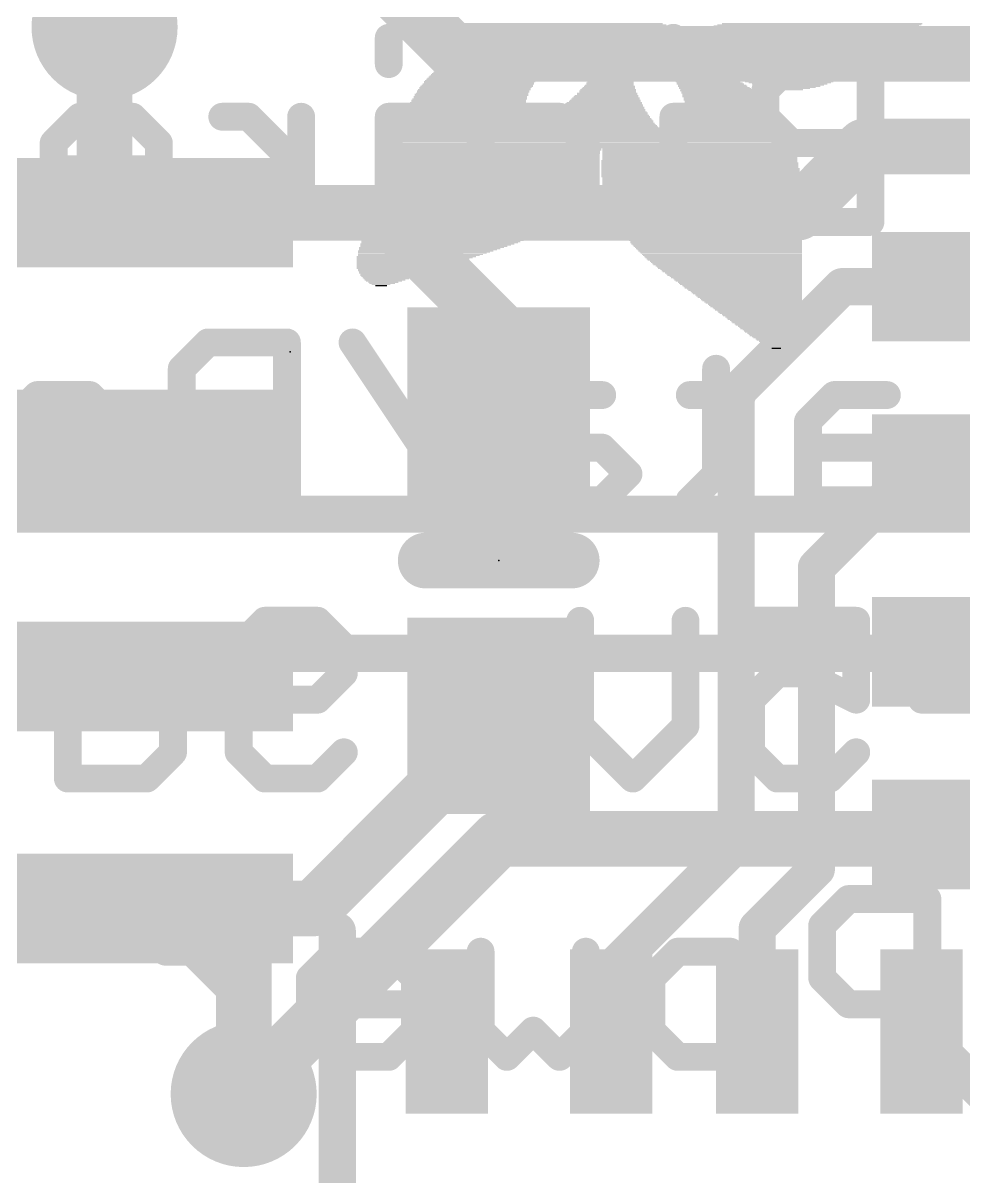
# Model space of a CAD drawing. Extents: x -0.1 to 34.1, y -8.2 to 17.8.
# Drawn here: x 14.92 to 20.07, y 5.51 to 11.83 of the extents above; entities that cross this region are included whole.
import ezdxf

# ---------------------------------------------------------------- set-up
doc = ezdxf.new("R2010")
doc.units = 0
for name, color, linetype in [('1', 12, 'CONTINUOUS'), ('16', 5, 'CONTINUOUS'), ('18', 110, 'CONTINUOUS'), ('21', 40, 'CONTINUOUS'), ('22', 6, 'CONTINUOUS'), ('23', 40, 'CONTINUOUS')]:
    doc.layers.add(name, color=color, linetype=linetype)

# ---------------------------------------------------------------- blocks, each defined once
blk = doc.blocks.new('RECT')
blk.add_solid([(-0.5, -0.5), (0.5, -0.5), (-0.5, 0.5), (0.5, 0.5)])
blk = doc.blocks.new('ROUNDV')
at = {"const_width": 0.5}
blk.add_lwpolyline([(0, -0.25, 1), (0, 0.25, 1), (0, -0.25)], format="xyb", dxfattribs=at)

msp = doc.modelspace()

# ---------------------------------------------------------------- linework, layer by layer
at = {"layer": '1'}
for points, const_width in [([(17.2911, 11.665), (16.51, 12.446)], 0.3048), ([(15.367, 11.811), (15.367, 10.795)], 0.3048), ([(17.2911, 11.665), (22.2005, 11.665)], 0.3048), ([(19.1654, 10.795), (19.5274, 11.157)], 0.3048), ([(19.5274, 11.157), (21.9901, 11.157)], 0.3048), ([(15.3, 10.795), (15.367, 10.795)], 0.3048), ([(15.367, 10.795), (16.891, 10.795)], 0.3048), ([(16.891, 10.795), (17.526, 10.16)], 0.3048), ([(16.891, 10.795), (19.1654, 10.795)], 0.3048), ([(18.8261, 9.8091), (19.407, 10.39)], 0.2032), ([(19.407, 10.39), (20.346, 10.39)], 0.2032), ([(17.526, 10.16), (17.526, 9.74)], 0.3048), ([(18.8261, 7.3359), (18.8261, 9.8091)], 0.2032), ([(14.284, 9.525), (15.3, 9.525)], 0.2032), ([(19.2662, 8.8522), (19.804, 9.39)], 0.2032), ([(19.804, 9.39), (20.346, 9.39)], 0.2032), ([(19.2662, 7.2012), (19.2662, 8.8522)], 0.2032), ([(14.284, 8.255), (15.3, 8.255)], 0.2032), ([(16.51, 6.985), (17.526, 8.001)], 0.3048), ([(17.526, 8.001), (17.526, 8.04)], 0.3048), ([(18.142, 6.6517), (18.8261, 7.3359)], 0.2032), ([(18.942, 6.877), (19.2662, 7.2012)], 0.2032), ([(15.3, 6.985), (16.256, 6.985)], 0.3048), ([(16.129, 6.858), (16.256, 6.985)], 0.3048), ([(16.256, 6.985), (16.51, 6.985)], 0.3048), ([(16.129, 5.969), (16.129, 6.858)], 0.3048), ([(18.942, 6.311), (18.942, 6.877)], 0.2032), ([(18.142, 6.311), (18.142, 6.6517)], 0.2032), ([(19.842, 6.311), (20.819, 5.334)], 0.2032)]:
    msp.add_lwpolyline(points, dxfattribs=dict(at, const_width=const_width))
for points, const_width in [([(15.4432, 11.811, 1), (15.2908, 11.811)], 0.1524), ([(17.2911, 11.7412, 1), (17.2911, 11.5888)], 0.1524), ([(17.2372, 11.6111, 1), (17.3449, 11.7188)], 0.1524), ([(19.5274, 11.2332, 1), (19.5274, 11.0808)], 0.1524), ([(19.5813, 11.1031, 1), (19.4735, 11.2108)], 0.1524), ([(15.3, 10.8712, 1), (15.3, 10.7188)], 0.1524), ([(15.367, 10.8712, 1), (15.367, 10.7188)], 0.1524), ([(15.367, 10.7188, 1), (15.367, 10.8712)], 0.1524), ([(16.9449, 10.8489, 1), (16.8371, 10.7411)], 0.1524), ([(16.891, 10.8712, 1), (16.891, 10.7188)], 0.1524), ([(16.891, 10.7188, 1), (16.891, 10.8712)], 0.1524), ([(19.1654, 10.7188, 1), (19.1654, 10.8712)], 0.1524), ([(15.2908, 10.795, 1), (15.4432, 10.795)], 0.1524), ([(19.1115, 10.8489, 1), (19.2193, 10.7411)], 0.1524), ([(19.407, 10.4408, 1), (19.407, 10.3392)], 0.1016), ([(19.4429, 10.3541, 1), (19.3711, 10.4259)], 0.1016), ([(17.6022, 10.16, 1), (17.4498, 10.16)], 0.1524), ([(17.4721, 10.1061, 1), (17.5799, 10.2139)], 0.1524), ([(18.8769, 9.8091, 1), (18.7753, 9.8091)], 0.1016), ([(18.7902, 9.8451, 1), (18.8621, 9.7732)], 0.1016), ([(17.4498, 9.74, 1), (17.6022, 9.74)], 0.1524), ([(15.3, 9.4742, 1), (15.3, 9.5758)], 0.1016), ([(19.804, 9.4408, 1), (19.804, 9.3392)], 0.1016), ([(19.8399, 9.3541, 1), (19.7681, 9.4259)], 0.1016), ([(19.317, 8.8522, 1), (19.2154, 8.8522)], 0.1016), ([(19.2303, 8.8881, 1), (19.3021, 8.8163)], 0.1016), ([(15.3, 8.2042, 1), (15.3, 8.3058)], 0.1016), ([(17.6022, 8.04, 1), (17.4498, 8.04)], 0.1524), ([(17.5799, 7.9471, 1), (17.4721, 8.0549)], 0.1524), ([(17.4498, 8.001, 1), (17.6022, 8.001)], 0.1524), ([(18.8621, 7.2999, 1), (18.7902, 7.3718)], 0.1016), ([(18.7753, 7.3359, 1), (18.8769, 7.3359)], 0.1016), ([(19.3021, 7.1653, 1), (19.2303, 7.2371)], 0.1016), ([(19.2154, 7.2012, 1), (19.317, 7.2012)], 0.1016), ([(15.3, 7.0612, 1), (15.3, 6.9088)], 0.1524), ([(16.256, 7.0612, 1), (16.256, 6.9088)], 0.1524), ([(16.3099, 6.9311, 1), (16.2021, 7.0389)], 0.1524), ([(16.256, 6.9088, 1), (16.256, 7.0612)], 0.1524), ([(16.4561, 7.0389, 1), (16.5639, 6.9311)], 0.1524), ([(16.51, 6.9088, 1), (16.51, 7.0612)], 0.1524), ([(16.2052, 6.858, 1), (16.0528, 6.858)], 0.1524), ([(16.0751, 6.9119, 1), (16.1829, 6.8041)], 0.1524), ([(18.9928, 6.877, 1), (18.8912, 6.877)], 0.1016), ([(18.9061, 6.9129, 1), (18.9779, 6.8411)], 0.1016), ([(18.1928, 6.6517, 1), (18.0912, 6.6517)], 0.1016), ([(18.1061, 6.6877, 1), (18.1779, 6.6158)], 0.1016), ([(19.8779, 6.3469, 1), (19.8061, 6.2751)], 0.1016), ([(18.0912, 6.311, 1), (18.1928, 6.311)], 0.1016), ([(18.8912, 6.311, 1), (18.9928, 6.311)], 0.1016), ([(16.0528, 5.969, 1), (16.2052, 5.969)], 0.1524)]:
    msp.add_lwpolyline(points, format="xyb", dxfattribs=dict(at, const_width=const_width))
at = {"layer": '16'}
for points, const_width in [([(13.335, 13.843), (15.367, 11.811)], 0.3048), ([(21.844, 9.144), (14.605, 9.144)], 0.2032), ([(22.098, 8.382), (14.097, 8.382)], 0.2032), ([(17.526, 7.366), (16.129, 5.969)], 0.3048), ([(21.971, 7.366), (17.526, 7.366)], 0.3048)]:
    msp.add_lwpolyline(points, dxfattribs=dict(at, const_width=const_width))
at = {"layer": '16', "const_width": 0.1524}
for points in [[(15.3131, 11.7571, 1), (15.4209, 11.8649)], [(17.526, 7.4422, 1), (17.526, 7.2898)], [(17.5799, 7.3121, 1), (17.4721, 7.4199)], [(16.0751, 6.0229, 1), (16.1829, 5.9151)]]:
    msp.add_lwpolyline(points, format="xyb", dxfattribs=at)
at = {"layer": '21'}
for points, const_width in [([(17.926, 8.89), (17.126, 8.89)], 0.3048), ([(16.642, 4.061), (16.642, 6.861)], 0.2032)]:
    msp.add_lwpolyline(points, dxfattribs=dict(at, const_width=const_width))
for points, const_width in [([(17.126, 8.9662, 1), (17.126, 8.8138)], 0.1524), ([(17.926, 8.8138, 1), (17.926, 8.9662)], 0.1524), ([(16.6928, 6.861, 1), (16.5912, 6.861)], 0.1016)]:
    msp.add_lwpolyline(points, format="xyb", dxfattribs=dict(at, const_width=const_width))
at = {"layer": '22', "const_width": 0.1524}
for points in [[(16.9235, 11.7526), (16.9235, 11.6085)], [(18.4827, 11.7526), (18.4827, 11.6085)], [(17.4268, 11.6085), (17.4268, 10.7442)], [(19.1301, 11.6085), (18.986, 11.4645)], [(19.5622, 11.6085), (19.1301, 11.6085)], [(19.5622, 10.7442), (19.5622, 11.6085)], [(18.986, 11.4645), (18.986, 11.3204)], [(15.2321, 11.3204), (15.088, 11.1764)], [(15.5202, 11.3204), (15.2321, 11.3204)], [(15.6642, 11.1764), (15.5202, 11.3204)], [(16.1557, 11.3204), (16.0117, 11.3204)], [(16.4438, 11.0323), (16.1557, 11.3204)], [(16.4438, 10.7442), (16.4438, 11.3204)], [(17.0675, 11.3204), (16.9235, 11.3204)], [(16.9235, 11.3204), (16.9235, 10.7442)], [(17.859, 11.3204), (17.4268, 11.3204)], [(18.003, 11.1764), (17.859, 11.3204)], [(18.6267, 11.3204), (18.4827, 11.3204)], [(18.4827, 11.3204), (18.4827, 10.7442)], [(18.986, 11.3204), (19.1301, 11.1764)], [(15.088, 11.1764), (15.088, 11.0323)], [(15.6642, 10.8883), (15.6642, 11.1764)], [(18.003, 10.8883), (18.003, 11.1764)], [(19.1301, 11.1764), (18.986, 11.0323)], [(19.5622, 11.1764), (19.1301, 11.1764)], [(15.088, 11.0323), (15.6642, 11.0323)], [(18.986, 11.0323), (18.986, 10.8883)], [(15.5202, 10.7442), (15.6642, 10.8883)], [(17.859, 10.7442), (18.003, 10.8883)], [(18.986, 10.8883), (19.1301, 10.7442)], [(15.2321, 10.7442), (15.5202, 10.7442)], [(17.0675, 10.7442), (16.7794, 10.7442)], [(17.4268, 10.7442), (17.859, 10.7442)], [(18.6267, 10.7442), (18.3386, 10.7442)], [(19.1301, 10.7442), (19.5622, 10.7442)], [(15.9337, 10.0845), (15.7897, 9.9405)], [(16.3659, 10.0845), (15.9337, 10.0845)], [(16.3659, 9.2202), (16.3659, 10.0845)], [(17.3014, 9.2202), (16.7252, 10.0845)], [(15.7897, 9.9405), (15.7897, 9.6524)], [(18.7165, 9.9405), (18.7165, 9.3643)], [(14.8541, 9.6524), (14.9982, 9.7964)], [(14.9982, 9.7964), (15.2863, 9.7964)], [(15.2863, 9.7964), (15.4304, 9.6524)], [(17.8048, 9.7964), (17.6607, 9.6524)], [(18.0929, 9.7964), (17.8048, 9.7964)], [(18.8606, 9.7964), (18.5725, 9.7964)], [(19.364, 9.7964), (19.2199, 9.6524)], [(19.6521, 9.7964), (19.364, 9.7964)], [(14.8541, 9.3643), (14.8541, 9.6524)], [(15.4304, 9.6524), (15.4304, 9.3643)], [(15.7897, 9.6524), (15.9337, 9.5083)], [(17.6607, 9.6524), (17.6607, 9.2202)], [(19.2199, 9.6524), (19.2199, 9.2202)], [(15.9337, 9.5083), (16.3659, 9.5083)], [(18.0929, 9.5083), (17.6607, 9.5083)], [(18.2369, 9.3643), (18.0929, 9.5083)], [(19.6521, 9.5083), (19.2199, 9.5083)], [(19.7961, 9.3643), (19.6521, 9.5083)], [(14.9982, 9.2202), (14.8541, 9.3643)], [(15.4304, 9.3643), (15.2863, 9.2202)], [(18.0929, 9.2202), (18.2369, 9.3643)], [(18.7165, 9.3643), (18.5725, 9.2202)], [(19.6521, 9.2202), (19.7961, 9.3643)], [(15.2863, 9.2202), (14.9982, 9.2202)], [(17.6607, 9.2202), (18.0929, 9.2202)], [(19.2199, 9.2202), (19.6521, 9.2202)], [(16.1015, 8.4165), (16.2456, 8.5605)], [(16.2456, 8.5605), (16.5337, 8.5605)], [(16.5337, 8.5605), (16.6777, 8.4165)], [(17.9725, 7.9843), (17.9725, 8.5605)], [(18.5488, 8.5605), (18.5488, 7.9843)], [(18.9081, 8.5605), (19.4843, 8.5605)], [(19.4843, 8.5605), (19.4843, 8.1284)], [(16.6777, 8.4165), (16.6777, 8.2724)], [(15.166, 7.6962), (15.166, 8.2724)], [(15.7422, 8.2724), (15.7422, 7.8403)], [(16.6777, 8.2724), (16.5337, 8.1284)], [(19.0521, 8.2724), (18.9081, 8.1284)], [(19.1962, 8.2724), (19.0521, 8.2724)], [(19.4843, 8.1284), (19.1962, 8.2724)], [(16.2456, 8.1284), (16.1015, 7.9843)], [(16.5337, 8.1284), (16.2456, 8.1284)], [(18.9081, 8.1284), (18.9081, 7.8403)], [(20.4198, 8.1284), (19.8436, 8.1284)], [(16.1015, 7.9843), (16.1015, 7.8403)], [(18.2606, 7.6962), (17.9725, 7.9843)], [(18.5488, 7.9843), (18.2606, 7.6962)], [(15.7422, 7.8403), (15.5981, 7.6962)], [(16.1015, 7.8403), (16.2456, 7.6962)], [(16.5337, 7.6962), (16.6777, 7.8403)], [(18.9081, 7.8403), (19.0521, 7.6962)], [(19.3402, 7.6962), (19.4843, 7.8403)], [(15.5981, 7.6962), (15.166, 7.6962)], [(16.2456, 7.6962), (16.5337, 7.6962)], [(19.0521, 7.6962), (19.3402, 7.6962)], [(19.4419, 7.0365), (19.2979, 6.8925)], [(19.8741, 7.0365), (19.4419, 7.0365)], [(19.8741, 6.1722), (19.8741, 7.0365)], [(19.2979, 6.8925), (19.2979, 6.6044)], [(15.8439, 6.7484), (15.6998, 6.7484)], [(16.132, 6.4603), (15.8439, 6.7484)], [(16.132, 6.1722), (16.132, 6.7484)], [(16.6354, 6.7484), (16.4913, 6.6044)], [(16.9235, 6.7484), (16.6354, 6.7484)], [(17.0675, 6.6044), (16.9235, 6.7484)], [(17.4268, 6.3163), (17.4268, 6.7484)], [(18.003, 6.7484), (18.003, 6.3163)], [(18.3623, 6.6044), (18.5064, 6.7484)], [(18.5064, 6.7484), (18.7945, 6.7484)], [(18.7945, 6.7484), (18.9386, 6.6044)], [(16.4913, 6.6044), (16.4913, 6.4603)], [(17.0675, 6.3163), (17.0675, 6.6044)], [(18.3623, 6.3163), (18.3623, 6.6044)], [(18.9386, 6.6044), (18.9386, 6.3163)], [(19.2979, 6.6044), (19.4419, 6.4603)], [(16.4913, 6.4603), (17.0675, 6.4603)], [(19.4419, 6.4603), (19.8741, 6.4603)], [(16.9235, 6.1722), (17.0675, 6.3163)], [(17.5709, 6.1722), (17.4268, 6.3163)], [(17.7149, 6.3163), (17.5709, 6.1722)], [(17.859, 6.1722), (17.7149, 6.3163)], [(18.003, 6.3163), (17.859, 6.1722)], [(18.5064, 6.1722), (18.3623, 6.3163)], [(18.9386, 6.3163), (18.7945, 6.1722)], [(16.6354, 6.1722), (16.9235, 6.1722)], [(18.7945, 6.1722), (18.5064, 6.1722)]]:
    msp.add_lwpolyline(points, dxfattribs=at)
at = {"layer": '22', "const_width": 0.0762}
for points in [[(16.9616, 11.7526, 1), (16.8854, 11.7526)], [(18.5208, 11.7526, 1), (18.4446, 11.7526)], [(16.8854, 11.6085, 1), (16.9616, 11.6085)], [(17.4649, 11.6085, 1), (17.3887, 11.6085)], [(18.4446, 11.6085, 1), (18.5208, 11.6085)], [(19.1301, 11.6466, 1), (19.1301, 11.5704)], [(19.157, 11.5816, 1), (19.1031, 11.6355)], [(19.6003, 11.6085, 1), (19.5241, 11.6085)], [(19.5622, 11.5704, 1), (19.5622, 11.6466)], [(19.0241, 11.4645, 1), (18.9479, 11.4645)], [(18.9591, 11.4914, 1), (19.013, 11.4375)], [(15.2321, 11.3585, 1), (15.2321, 11.2823)], [(15.259, 11.2935, 1), (15.2051, 11.3474)], [(15.5471, 11.3474, 1), (15.4932, 11.2935)], [(15.5202, 11.2823, 1), (15.5202, 11.3585)], [(16.0117, 11.3585, 1), (16.0117, 11.2823)], [(16.1827, 11.3474, 1), (16.1288, 11.2935)], [(16.1557, 11.2823, 1), (16.1557, 11.3585)], [(16.4819, 11.3204, 1), (16.4057, 11.3204)], [(16.9235, 11.3585, 1), (16.9235, 11.2823)], [(16.9616, 11.3204, 1), (16.8854, 11.3204)], [(17.0675, 11.2823, 1), (17.0675, 11.3585)], [(17.4268, 11.3585, 1), (17.4268, 11.2823)], [(17.8859, 11.3474, 1), (17.832, 11.2935)], [(17.859, 11.2823, 1), (17.859, 11.3585)], [(18.4827, 11.3585, 1), (18.4827, 11.2823)], [(18.5208, 11.3204, 1), (18.4446, 11.3204)], [(18.6267, 11.2823, 1), (18.6267, 11.3585)], [(19.013, 11.3474, 1), (18.9591, 11.2935)], [(18.9479, 11.3204, 1), (19.0241, 11.3204)], [(15.1261, 11.1764, 1), (15.0499, 11.1764)], [(15.7023, 11.1764, 1), (15.6261, 11.1764)], [(18.0411, 11.1764, 1), (17.9649, 11.1764)], [(19.1301, 11.2145, 1), (19.1301, 11.1383)], [(19.157, 11.1494, 1), (19.1031, 11.2033)], [(19.5622, 11.1383, 1), (19.5622, 11.2145)], [(15.0611, 11.2033, 1), (15.115, 11.1494)], [(15.6373, 11.1494, 1), (15.6912, 11.2033)], [(17.9761, 11.1494, 1), (18.03, 11.2033)], [(19.1031, 11.1494, 1), (19.157, 11.2033)], [(15.088, 11.0704, 1), (15.088, 10.9942)], [(15.0499, 11.0323, 1), (15.1261, 11.0323)], [(15.6642, 10.9942, 1), (15.6642, 11.0704)], [(16.4169, 11.0054, 1), (16.4708, 11.0593)], [(19.0241, 11.0323, 1), (18.9479, 11.0323)], [(18.9591, 11.0593, 1), (19.013, 11.0054)], [(15.6912, 10.8613, 1), (15.6373, 10.9152)], [(18.03, 10.8613, 1), (17.9761, 10.9152)], [(19.013, 10.9152, 1), (18.9591, 10.8613)], [(15.6261, 10.8883, 1), (15.7023, 10.8883)], [(17.9649, 10.8883, 1), (18.0411, 10.8883)], [(18.9479, 10.8883, 1), (19.0241, 10.8883)], [(15.2321, 10.7823, 1), (15.2321, 10.7061)], [(15.4932, 10.7711, 1), (15.5471, 10.7173)], [(15.5202, 10.7061, 1), (15.5202, 10.7823)], [(16.7794, 10.7823, 1), (16.7794, 10.7061)], [(17.0675, 10.7061, 1), (17.0675, 10.7823)], [(17.4268, 10.7823, 1), (17.4268, 10.7061)], [(17.832, 10.7711, 1), (17.8859, 10.7173)], [(17.859, 10.7061, 1), (17.859, 10.7823)], [(18.3386, 10.7823, 1), (18.3386, 10.7061)], [(18.6267, 10.7061, 1), (18.6267, 10.7823)], [(19.1301, 10.7823, 1), (19.1301, 10.7061)], [(19.1031, 10.7173, 1), (19.157, 10.7711)], [(19.5622, 10.7061, 1), (19.5622, 10.7823)], [(16.4057, 10.7442, 1), (16.4819, 10.7442)], [(16.8854, 10.7442, 1), (16.9616, 10.7442)], [(17.3887, 10.7442, 1), (17.4649, 10.7442)], [(18.4446, 10.7442, 1), (18.5208, 10.7442)], [(19.5241, 10.7442, 1), (19.6003, 10.7442)], [(15.9337, 10.1226, 1), (15.9337, 10.0464)], [(15.9607, 10.0576, 1), (15.9068, 10.1115)], [(16.404, 10.0845, 1), (16.3278, 10.0845)], [(16.3659, 10.0464, 1), (16.3659, 10.1226)], [(16.7569, 10.1057, 1), (16.6935, 10.0634)], [(15.7627, 9.9674, 1), (15.8166, 9.9135)], [(15.8278, 9.9405, 1), (15.7516, 9.9405)], [(18.7546, 9.9405, 1), (18.6784, 9.9405)], [(14.9982, 9.8345, 1), (14.9982, 9.7583)], [(15.0251, 9.7695, 1), (14.9713, 9.8234)], [(15.3133, 9.8234, 1), (15.2594, 9.7695)], [(15.2863, 9.7583, 1), (15.2863, 9.8345)], [(17.8048, 9.8345, 1), (17.8048, 9.7583)], [(17.8317, 9.7695, 1), (17.7778, 9.8234)], [(18.0929, 9.7583, 1), (18.0929, 9.8345)], [(18.5725, 9.8345, 1), (18.5725, 9.7583)], [(18.8606, 9.7583, 1), (18.8606, 9.8345)], [(19.364, 9.8345, 1), (19.364, 9.7583)], [(19.3909, 9.7695, 1), (19.337, 9.8234)], [(19.6521, 9.7583, 1), (19.6521, 9.8345)], [(14.8922, 9.6524, 1), (14.816, 9.6524)], [(15.4685, 9.6524, 1), (15.3923, 9.6524)], [(15.4034, 9.6254, 1), (15.4573, 9.6793)], [(15.8166, 9.6793, 1), (15.7627, 9.6254)], [(15.7516, 9.6524, 1), (15.8278, 9.6524)], [(17.6988, 9.6524, 1), (17.6226, 9.6524)], [(17.6338, 9.6793, 1), (17.6876, 9.6254)], [(19.258, 9.6524, 1), (19.1818, 9.6524)], [(19.193, 9.6793, 1), (19.2468, 9.6254)], [(15.9337, 9.5464, 1), (15.9337, 9.4702)], [(15.9068, 9.4814, 1), (15.9607, 9.5353)], [(16.3659, 9.4702, 1), (16.3659, 9.5464)], [(17.6607, 9.5464, 1), (17.6607, 9.4702)], [(18.1198, 9.5353, 1), (18.0659, 9.4814)], [(18.0929, 9.4702, 1), (18.0929, 9.5464)], [(19.2199, 9.5464, 1), (19.2199, 9.4702)], [(19.679, 9.5353, 1), (19.6251, 9.4814)], [(19.6521, 9.4702, 1), (19.6521, 9.5464)], [(15.4573, 9.3373, 1), (15.4034, 9.3912)], [(18.2639, 9.3373, 1), (18.21, 9.3912)], [(18.21, 9.3373, 1), (18.2639, 9.3912)], [(18.7435, 9.3373, 1), (18.6896, 9.3912)], [(19.8231, 9.3373, 1), (19.7692, 9.3912)], [(19.7692, 9.3373, 1), (19.8231, 9.3912)], [(14.816, 9.3643, 1), (14.8922, 9.3643)], [(15.3923, 9.3643, 1), (15.4685, 9.3643)], [(18.6784, 9.3643, 1), (18.7546, 9.3643)], [(14.9982, 9.2583, 1), (14.9982, 9.1821)], [(15.2863, 9.1821, 1), (15.2863, 9.2583)], [(17.6607, 9.2583, 1), (17.6607, 9.1821)], [(18.0929, 9.1821, 1), (18.0929, 9.2583)], [(19.2199, 9.2583, 1), (19.2199, 9.1821)], [(19.6521, 9.1821, 1), (19.6521, 9.2583)], [(14.9713, 9.1933, 1), (15.0251, 9.2471)], [(15.2594, 9.2471, 1), (15.3133, 9.1933)], [(16.3278, 9.2202, 1), (16.404, 9.2202)], [(17.2697, 9.1991, 1), (17.3331, 9.2413)], [(17.6226, 9.2202, 1), (17.6988, 9.2202)], [(18.0659, 9.2471, 1), (18.1198, 9.1933)], [(18.5455, 9.2471, 1), (18.5994, 9.1933)], [(19.1818, 9.2202, 1), (19.258, 9.2202)], [(19.6251, 9.2471, 1), (19.679, 9.1933)], [(16.2456, 8.5986, 1), (16.2456, 8.5224)], [(16.2725, 8.5336, 1), (16.2186, 8.5875)], [(16.5606, 8.5875, 1), (16.5067, 8.5336)], [(16.5337, 8.5224, 1), (16.5337, 8.5986)], [(18.0106, 8.5605, 1), (17.9344, 8.5605)], [(18.5869, 8.5605, 1), (18.5107, 8.5605)], [(18.9081, 8.5986, 1), (18.9081, 8.5224)], [(19.5224, 8.5605, 1), (19.4462, 8.5605)], [(19.4843, 8.5224, 1), (19.4843, 8.5986)], [(16.0746, 8.4434, 1), (16.1284, 8.3895)], [(16.7158, 8.4165, 1), (16.6396, 8.4165)], [(16.6508, 8.3895, 1), (16.7047, 8.4434)], [(15.2041, 8.2724, 1), (15.1279, 8.2724)], [(15.7803, 8.2724, 1), (15.7041, 8.2724)], [(16.7047, 8.2455, 1), (16.6508, 8.2994)], [(19.0521, 8.3105, 1), (19.0521, 8.2343)], [(19.0791, 8.2455, 1), (19.0252, 8.2994)], [(19.2132, 8.3065, 1), (19.1791, 8.2383)], [(19.1962, 8.2343, 1), (19.1962, 8.3105)], [(16.6396, 8.2724, 1), (16.7158, 8.2724)], [(16.2456, 8.1665, 1), (16.2456, 8.0903)], [(16.2725, 8.1014, 1), (16.2186, 8.1553)], [(16.5067, 8.1553, 1), (16.5606, 8.1014)], [(16.5337, 8.0903, 1), (16.5337, 8.1665)], [(18.8811, 8.1553, 1), (18.935, 8.1014)], [(18.9462, 8.1284, 1), (18.87, 8.1284)], [(19.4462, 8.1284, 1), (19.5224, 8.1284)], [(19.4672, 8.0943, 1), (19.5013, 8.1624)], [(19.8436, 8.1665, 1), (19.8436, 8.0903)], [(16.1396, 7.9843, 1), (16.0634, 7.9843)], [(16.0746, 8.0113, 1), (16.1284, 7.9574)], [(17.9995, 8.0113, 1), (17.9456, 7.9574)], [(18.5757, 7.9574, 1), (18.5218, 8.0113)], [(17.9344, 7.9843, 1), (18.0106, 7.9843)], [(18.5107, 7.9843, 1), (18.5869, 7.9843)], [(15.7691, 7.8133, 1), (15.7153, 7.8672)], [(16.1284, 7.8672, 1), (16.0746, 7.8133)], [(16.7047, 7.8133, 1), (16.6508, 7.8672)], [(18.935, 7.8672, 1), (18.8811, 7.8133)], [(19.5112, 7.8133, 1), (19.4573, 7.8672)], [(15.7041, 7.8403, 1), (15.7803, 7.8403)], [(16.0634, 7.8403, 1), (16.1396, 7.8403)], [(18.87, 7.8403, 1), (18.9462, 7.8403)], [(15.166, 7.7343, 1), (15.166, 7.6581)], [(15.5981, 7.6581, 1), (15.5981, 7.7343)], [(16.2456, 7.7343, 1), (16.2456, 7.6581)], [(16.5337, 7.6581, 1), (16.5337, 7.7343)], [(19.0521, 7.7343, 1), (19.0521, 7.6581)], [(19.3402, 7.6581, 1), (19.3402, 7.7343)], [(15.1279, 7.6962, 1), (15.2041, 7.6962)], [(15.5712, 7.7231, 1), (15.6251, 7.6693)], [(16.2186, 7.6693, 1), (16.2725, 7.7231)], [(16.5067, 7.7231, 1), (16.5606, 7.6693)], [(18.2337, 7.7231, 1), (18.2876, 7.6693)], [(18.2337, 7.6693, 1), (18.2876, 7.7231)], [(19.0252, 7.6693, 1), (19.0791, 7.7231)], [(19.3133, 7.7231, 1), (19.3672, 7.6693)], [(19.4419, 7.0746, 1), (19.4419, 6.9984)], [(19.4689, 7.0096, 1), (19.415, 7.0635)], [(19.9122, 7.0365, 1), (19.836, 7.0365)], [(19.8741, 6.9984, 1), (19.8741, 7.0746)], [(19.2709, 6.9194, 1), (19.3248, 6.8655)], [(19.336, 6.8925, 1), (19.2598, 6.8925)], [(15.6998, 6.7865, 1), (15.6998, 6.7103)], [(15.8708, 6.7754, 1), (15.8169, 6.7215)], [(15.8439, 6.7103, 1), (15.8439, 6.7865)], [(16.1701, 6.7484, 1), (16.0939, 6.7484)], [(16.6354, 6.7865, 1), (16.6354, 6.7103)], [(16.6623, 6.7215, 1), (16.6084, 6.7754)], [(16.9504, 6.7754, 1), (16.8965, 6.7215)], [(16.9235, 6.7103, 1), (16.9235, 6.7865)], [(17.4649, 6.7484, 1), (17.3887, 6.7484)], [(18.0411, 6.7484, 1), (17.9649, 6.7484)], [(18.5064, 6.7865, 1), (18.5064, 6.7103)], [(18.5333, 6.7215, 1), (18.4794, 6.7754)], [(18.8214, 6.7754, 1), (18.7676, 6.7215)], [(18.7945, 6.7103, 1), (18.7945, 6.7865)], [(16.5294, 6.6044, 1), (16.4532, 6.6044)], [(16.4644, 6.6313, 1), (16.5182, 6.5774)], [(17.1056, 6.6044, 1), (17.0294, 6.6044)], [(17.0406, 6.5774, 1), (17.0945, 6.6313)], [(18.4004, 6.6044, 1), (18.3242, 6.6044)], [(18.3354, 6.6313, 1), (18.3893, 6.5774)], [(18.9767, 6.6044, 1), (18.9005, 6.6044)], [(18.9116, 6.5774, 1), (18.9655, 6.6313)], [(19.3248, 6.6313, 1), (19.2709, 6.5774)], [(19.2598, 6.6044, 1), (19.336, 6.6044)], [(16.1051, 6.4334, 1), (16.1589, 6.4873)], [(16.4913, 6.4984, 1), (16.4913, 6.4222)], [(17.0675, 6.4222, 1), (17.0675, 6.4984)], [(19.4419, 6.4984, 1), (19.4419, 6.4222)], [(19.415, 6.4334, 1), (19.4689, 6.4873)], [(19.8741, 6.4222, 1), (19.8741, 6.4984)], [(16.4532, 6.4603, 1), (16.5294, 6.4603)], [(17.0945, 6.2893, 1), (17.0406, 6.3432)], [(17.4538, 6.3432, 1), (17.3999, 6.2893)], [(17.7419, 6.3432, 1), (17.688, 6.2893)], [(17.7419, 6.2893, 1), (17.688, 6.3432)], [(18.03, 6.2893, 1), (17.9761, 6.3432)], [(18.3893, 6.3432, 1), (18.3354, 6.2893)], [(18.9655, 6.2893, 1), (18.9116, 6.3432)], [(17.0294, 6.3163, 1), (17.1056, 6.3163)], [(17.3887, 6.3163, 1), (17.4649, 6.3163)], [(17.9649, 6.3163, 1), (18.0411, 6.3163)], [(18.3242, 6.3163, 1), (18.4004, 6.3163)], [(18.9005, 6.3163, 1), (18.9767, 6.3163)], [(16.0939, 6.1722, 1), (16.1701, 6.1722)], [(16.6354, 6.2103, 1), (16.6354, 6.1341)], [(16.8965, 6.1991, 1), (16.9504, 6.1453)], [(16.9235, 6.1341, 1), (16.9235, 6.2103)], [(17.5439, 6.1991, 1), (17.5978, 6.1453)], [(17.5439, 6.1453, 1), (17.5978, 6.1991)], [(17.832, 6.1991, 1), (17.8859, 6.1453)], [(17.832, 6.1453, 1), (17.8859, 6.1991)], [(18.5064, 6.2103, 1), (18.5064, 6.1341)], [(18.4794, 6.1453, 1), (18.5333, 6.1991)], [(18.7676, 6.1991, 1), (18.8214, 6.1453)], [(18.7945, 6.1341, 1), (18.7945, 6.2103)], [(19.836, 6.1722, 1), (19.9122, 6.1722)]]:
    msp.add_lwpolyline(points, format="xyb", dxfattribs=at)
at = {"layer": '23'}
for p in [(16.383, 10.033), (17.526, 8.89)]:
    msp.add_point(p, dxfattribs=at)

# ---------------------------------------------------------------- block references
at = {"layer": '1'}
for p, xscale, yscale, rotation in [((15.3, 10.795), 0.6, 2.2, 270), ((20.346, 10.39), 1.55, 0.6, 180), ((15.3, 9.525), 0.6, 2.2, 270), ((20.346, 9.39), 1.55, 0.6, 180), ((20.346, 8.39), 1.55, 0.6, 180), ((15.3, 8.255), 0.6, 2.2, 270), ((20.346, 7.39), 1.55, 0.6, 180), ((15.3, 6.985), 0.6, 2.2, 270), ((17.242, 6.311), 0.45, 0.9, 180), ((18.142, 6.311), 0.45, 0.9, 180), ((18.942, 6.311), 0.45, 0.9, 180), ((19.842, 6.311), 0.45, 0.9, 180)]:
    msp.add_blockref('RECT', p, dxfattribs=dict(at, xscale=xscale, yscale=yscale, rotation=rotation))
at = {"layer": '1', "xscale": 1.075, "rotation": 270}
for p in [(17.526, 9.74), (17.526, 8.04)]:
    msp.add_blockref('RECT', p, dxfattribs=at)
at = {"layer": '18', "xscale": 0.8001, "yscale": 0.8001}
for p in [(15.367, 11.811), (15.367, 11.811), (16.129, 5.969), (16.129, 5.969)]:
    msp.add_blockref('ROUNDV', p, dxfattribs=at)
at = {"layer": '21'}
for p, xscale, yscale in [((17.7483, 11.83), 1.3525, 0.0063), ((17.761, 11.8237), 1.3653, 0.0064), ((17.7736, 11.8174), 1.3653, 0.0063), ((19.2659, 11.8174), 1.124, 0.0063), ((19.2818, 11.8237), 1.1176, 0.0064), ((19.2977, 11.83), 1.0985, 0.0063), ((17.7959, 11.811), 1.3843, 0.0064), ((17.8213, 11.8047), 1.4224, 0.0063), ((18.4658, 11.7983), 2.6734, 0.0064), ((18.4658, 11.7919), 2.6606, 0.0063), ((18.4689, 11.7856), 2.6289, 0.0064), ((18.4721, 11.7793), 2.6099, 0.0063), ((18.4721, 11.7729), 2.5845, 0.0064), ((18.4785, 11.7666), 2.559, 0.0063), ((18.4849, 11.7602), 2.5337, 0.0064), ((18.4881, 11.7538), 2.5019, 0.0063), ((19.2151, 11.8047), 1.2002, 0.0063), ((19.2437, 11.811), 1.1557, 0.0064), ((18.4976, 11.7475), 2.4701, 0.0064), ((18.5135, 11.7412), 2.4257, 0.0063), ((17.634, 11.6904), 0.5525, 0.0063), ((17.6467, 11.6967), 0.5525, 0.0064), ((17.6625, 11.7031), 0.5334, 0.0063), ((17.6816, 11.7094), 0.5334, 0.0064), ((17.6943, 11.7157), 0.5207, 0.0063), ((17.7165, 11.7221), 0.5144, 0.0064), ((17.7387, 11.7285), 0.5207, 0.0063), ((18.6087, 11.7348), 2.2098, 0.0064), ((18.8786, 11.7285), 1.6573, 0.0063), ((18.8818, 11.7221), 1.6383, 0.0064), ((18.8786, 11.7157), 1.6193, 0.0063), ((18.8722, 11.7031), 1.5938, 0.0063), ((18.8786, 11.7094), 1.6065, 0.0064), ((18.8722, 11.6967), 1.5812, 0.0064), ((18.8659, 11.6904), 1.5685, 0.0063), ((17.5324, 11.6269), 0.5905, 0.0063), ((17.5419, 11.6332), 0.5842, 0.0064), ((17.5482, 11.6395), 0.5842, 0.0063), ((17.5578, 11.6459), 0.5779, 0.0064), ((17.5641, 11.6523), 0.5778, 0.0063), ((17.5768, 11.6586), 0.5778, 0.0064), ((17.5863, 11.665), 0.5715, 0.0063), ((17.5959, 11.6713), 0.5651, 0.0064), ((17.6086, 11.6776), 0.5651, 0.0063), ((17.6181, 11.684), 0.5588, 0.0064), ((18.1642, 11.6332), 0.1778, 0.0064), ((18.1642, 11.6269), 0.1778, 0.0063), ((18.1864, 11.684), 0.2096, 0.0064), ((18.1801, 11.6776), 0.1969, 0.0063), ((18.1737, 11.665), 0.1842, 0.0063), ((18.1737, 11.6586), 0.1842, 0.0064), ((18.1705, 11.6523), 0.1778, 0.0063), ((18.1705, 11.6459), 0.1778, 0.0064), ((18.1674, 11.6395), 0.1715, 0.0063), ((18.1801, 11.6713), 0.1841, 0.0064), ((18.9865, 11.684), 1.3144, 0.0064), ((18.9929, 11.6776), 1.2891, 0.0063), ((18.9929, 11.6713), 1.2637, 0.0064), ((18.9929, 11.665), 1.2509, 0.0063), ((18.9961, 11.6586), 1.2319, 0.0064), ((18.9929, 11.6523), 1.2129, 0.0063), ((18.9929, 11.6459), 1.2001, 0.0064), ((18.9929, 11.6395), 1.1875, 0.0063), ((18.9897, 11.6332), 1.1684, 0.0064), ((18.9897, 11.6269), 1.1557, 0.0063), ((17.4657, 11.5633), 0.5969, 0.0063), ((17.472, 11.5697), 0.5969, 0.0064), ((17.4784, 11.5761), 0.5969, 0.0063), ((17.4848, 11.5824), 0.5969, 0.0064), ((17.4911, 11.5888), 0.5969, 0.0063), ((17.4975, 11.5951), 0.5969, 0.0064), ((17.5038, 11.6014), 0.5969, 0.0063), ((17.5069, 11.6078), 0.5905, 0.0064), ((17.5197, 11.6142), 0.5905, 0.0063), ((17.5228, 11.6205), 0.5842, 0.0064), ((18.1515, 11.5697), 0.2032, 0.0064), ((18.1515, 11.5633), 0.2032, 0.0063), ((18.1547, 11.5824), 0.1969, 0.0064), ((18.1547, 11.5761), 0.1969, 0.0063), ((18.1578, 11.5951), 0.1905, 0.0064), ((18.1578, 11.5888), 0.1905, 0.0063), ((18.161, 11.6078), 0.1842, 0.0064), ((18.161, 11.6014), 0.1842, 0.0063), ((18.1642, 11.6205), 0.1778, 0.0064), ((18.1642, 11.6142), 0.1778, 0.0063), ((18.9865, 11.6205), 1.1366, 0.0064), ((18.9865, 11.6142), 1.124, 0.0063), ((18.9834, 11.6078), 1.1049, 0.0064), ((18.9833, 11.6014), 1.0922, 0.0063), ((18.977, 11.5888), 1.0668, 0.0063), ((18.9802, 11.5951), 1.0731, 0.0064), ((18.9738, 11.5824), 1.0478, 0.0064), ((18.9738, 11.5761), 1.035, 0.0063), ((18.9706, 11.5697), 1.016, 0.0064), ((18.9642, 11.5633), 1.0033, 0.0063), ((17.4149, 11.4999), 0.6096, 0.0063), ((17.4212, 11.5126), 0.6096, 0.0063), ((17.4181, 11.5062), 0.6033, 0.0064), ((17.4276, 11.5189), 0.6096, 0.0064), ((17.4307, 11.5252), 0.6033, 0.0063), ((17.4371, 11.5316), 0.6032, 0.0064), ((17.4435, 11.538), 0.6033, 0.0063), ((17.4498, 11.5443), 0.6032, 0.0064), ((17.453, 11.5507), 0.5969, 0.0063), ((17.4594, 11.557), 0.5969, 0.0064), ((18.1356, 11.5062), 0.2604, 0.0064), ((18.1356, 11.4999), 0.2604, 0.0063), ((18.1388, 11.5126), 0.254, 0.0063), ((18.1388, 11.5189), 0.2413, 0.0064), ((18.142, 11.5316), 0.2349, 0.0064), ((18.142, 11.5252), 0.2349, 0.0063), ((18.1451, 11.538), 0.2286, 0.0063), ((18.1452, 11.5507), 0.2159, 0.0063), ((18.1452, 11.5443), 0.2159, 0.0064), ((18.1483, 11.557), 0.2096, 0.0064), ((18.9611, 11.557), 0.9842, 0.0064), ((18.9579, 11.5507), 0.9652, 0.0063), ((18.9548, 11.5443), 0.9589, 0.0064), ((18.9484, 11.538), 0.9334, 0.0063), ((18.9421, 11.5316), 0.9207, 0.0064), ((18.6594, 11.5252), 0.3429, 0.0063), ((18.6722, 11.5126), 0.3556, 0.0063), ((18.6659, 11.5189), 0.3429, 0.0064), ((18.6817, 11.5062), 0.362, 0.0064), ((18.6849, 11.4999), 0.3683, 0.0063), ((19.1198, 11.5252), 0.5397, 0.0063), ((19.1198, 11.5189), 0.5143, 0.0064), ((19.1167, 11.5126), 0.4826, 0.0063), ((19.1198, 11.5062), 0.4509, 0.0064), ((19.1198, 11.4999), 0.4127, 0.0063), ((17.3768, 11.4427), 0.6223, 0.0064), ((17.3768, 11.4364), 0.6223, 0.0063), ((17.38, 11.449), 0.6159, 0.0063), ((17.3863, 11.4618), 0.616, 0.0063), ((17.3863, 11.4554), 0.616, 0.0064), ((17.3926, 11.4681), 0.6159, 0.0064), ((17.399, 11.4808), 0.616, 0.0064), ((17.3958, 11.4745), 0.6096, 0.0063), ((17.4054, 11.4871), 0.6159, 0.0063), ((17.4085, 11.4935), 0.6096, 0.0064), ((18.1166, 11.4364), 0.3493, 0.0063), ((18.1197, 11.449), 0.3302, 0.0063), ((18.1197, 11.4427), 0.3302, 0.0064), ((18.1229, 11.4618), 0.3112, 0.0063), ((18.1229, 11.4554), 0.3112, 0.0064), ((18.1261, 11.4681), 0.3048, 0.0064), ((18.126, 11.4745), 0.2921, 0.0063), ((18.1293, 11.4808), 0.2857, 0.0064), ((18.1324, 11.4871), 0.2794, 0.0063), ((18.1325, 11.4935), 0.2667, 0.0064), ((18.6944, 11.4935), 0.3746, 0.0064), ((18.6976, 11.4871), 0.381, 0.0063), ((18.7071, 11.4808), 0.3874, 0.0064), ((18.7103, 11.4745), 0.3937, 0.0063), ((18.7167, 11.4681), 0.3937, 0.0064), ((18.723, 11.4618), 0.4064, 0.0063), ((18.7293, 11.4554), 0.4064, 0.0064), ((18.7356, 11.449), 0.4191, 0.0063), ((18.7452, 11.4364), 0.4254, 0.0063), ((18.7421, 11.4427), 0.4191, 0.0064), ((19.1198, 11.4935), 0.3747, 0.0064), ((19.1198, 11.4871), 0.3365, 0.0063), ((19.1166, 11.4808), 0.2921, 0.0064), ((19.1135, 11.4745), 0.235, 0.0063), ((19.1135, 11.4681), 0.1588, 0.0064), ((17.3514, 11.3728), 0.6477, 0.0063), ((17.3545, 11.3856), 0.6413, 0.0063), ((17.3545, 11.3792), 0.6413, 0.0064), ((17.3577, 11.3983), 0.635, 0.0063), ((17.3577, 11.3919), 0.635, 0.0064), ((17.3609, 11.4109), 0.6286, 0.0063), ((17.3609, 11.4046), 0.6286, 0.0064), ((17.3673, 11.4173), 0.6287, 0.0064), ((17.3705, 11.43), 0.6223, 0.0064), ((17.3705, 11.4237), 0.6223, 0.0063), ((18.0943, 11.3728), 0.4572, 0.0063), ((18.0944, 11.3792), 0.4445, 0.0064), ((18.1007, 11.3856), 0.4318, 0.0063), ((18.1007, 11.3919), 0.4191, 0.0064), ((18.1039, 11.3983), 0.4127, 0.0063), ((18.1071, 11.4046), 0.3937, 0.0064), ((18.1102, 11.4109), 0.3874, 0.0063), ((18.1102, 11.4173), 0.3746, 0.0064), ((18.1134, 11.4237), 0.3683, 0.0063), ((18.1134, 11.43), 0.3556, 0.0064), ((18.7484, 11.43), 0.4318, 0.0064), ((18.7579, 11.4237), 0.4382, 0.0063), ((18.7611, 11.4173), 0.4445, 0.0064), ((18.7643, 11.4109), 0.4509, 0.0063), ((18.7769, 11.3919), 0.4635, 0.0064), ((18.7706, 11.4046), 0.4508, 0.0064), ((18.7738, 11.3983), 0.4572, 0.0063), ((18.7833, 11.3856), 0.4636, 0.0063), ((18.7865, 11.3792), 0.4699, 0.0064), ((18.7865, 11.3728), 0.4699, 0.0063), ((17.6784, 11.3094), 1.3652, 0.0063), ((17.3577, 11.3221), 0.7112, 0.0063), ((17.6784, 11.3157), 1.3526, 0.0064), ((17.3545, 11.3284), 0.6921, 0.0064), ((17.3482, 11.3347), 0.6794, 0.0063), ((17.345, 11.3538), 0.6604, 0.0064), ((17.3482, 11.3475), 0.6668, 0.0063), ((17.3514, 11.3411), 0.6731, 0.0064), ((17.3482, 11.3665), 0.654, 0.0064), ((17.3482, 11.3602), 0.654, 0.0063), ((18.0531, 11.3221), 0.6033, 0.0063), ((18.0626, 11.3284), 0.5715, 0.0064), ((18.069, 11.3347), 0.5461, 0.0063), ((18.0753, 11.3411), 0.5334, 0.0064), ((18.0785, 11.3475), 0.5143, 0.0063), ((18.0816, 11.3538), 0.4953, 0.0064), ((18.088, 11.3602), 0.4826, 0.0063), ((18.0879, 11.3665), 0.4699, 0.0064), ((18.7897, 11.3665), 0.4763, 0.0064), ((18.796, 11.3602), 0.4762, 0.0063), ((18.7992, 11.3538), 0.4826, 0.0064), ((18.8024, 11.3475), 0.4889, 0.0063), ((18.8024, 11.3411), 0.4889, 0.0064), ((18.8056, 11.3347), 0.4953, 0.0063), ((18.8118, 11.3284), 0.4953, 0.0064), ((18.815, 11.3221), 0.5017, 0.0063), ((18.815, 11.3157), 0.5017, 0.0064), ((18.8182, 11.3094), 0.508, 0.0063), ((17.6974, 11.2459), 1.4415, 0.0063), ((17.6879, 11.2649), 1.4224, 0.0064), ((17.6911, 11.2586), 1.4288, 0.0063), ((17.6943, 11.2522), 1.4351, 0.0064), ((17.6848, 11.2776), 1.4033, 0.0064), ((17.688, 11.2713), 1.4097, 0.0063), ((17.6816, 11.2967), 1.3843, 0.0063), ((17.6816, 11.2903), 1.3843, 0.0064), ((17.6848, 11.284), 1.3907, 0.0063), ((17.6816, 11.303), 1.3716, 0.0064), ((18.831, 11.2459), 0.5461, 0.0063), ((18.8182, 11.303), 0.508, 0.0064), ((18.8214, 11.2967), 0.5144, 0.0063), ((18.8309, 11.2649), 0.5334, 0.0064), ((18.8309, 11.2586), 0.5334, 0.0063), ((18.8341, 11.2522), 0.5398, 0.0064), ((18.8246, 11.2903), 0.5207, 0.0064), ((18.8246, 11.284), 0.5207, 0.0063), ((18.8278, 11.2776), 0.5271, 0.0064), ((18.8278, 11.2713), 0.5271, 0.0063), ((18.0435, 11.1824), 2.1844, 0.0063), ((18.0435, 11.1951), 2.1717, 0.0063), ((18.0435, 11.1887), 2.1717, 0.0064), ((17.7229, 11.2014), 1.5303, 0.0064), ((17.7006, 11.2268), 1.4732, 0.0064), ((17.7069, 11.2205), 1.4859, 0.0063), ((17.7165, 11.2078), 1.505, 0.0063), ((17.7102, 11.2141), 1.4923, 0.0064), ((17.6974, 11.2395), 1.4541, 0.0064), ((17.7006, 11.2332), 1.4605, 0.0063), ((18.8246, 11.2014), 0.5969, 0.0064), ((18.8309, 11.2078), 0.5842, 0.0063), ((18.8341, 11.2141), 0.5778, 0.0064), ((18.8341, 11.2268), 0.5652, 0.0064), ((18.8341, 11.2205), 0.5652, 0.0063), ((18.8341, 11.2395), 0.5524, 0.0064), ((18.8341, 11.2332), 0.5524, 0.0063), ((17.5069, 11.1252), 1.1493, 0.0064), ((17.5069, 11.1189), 1.1493, 0.0063), ((17.5133, 11.1443), 1.1494, 0.0063), ((17.5133, 11.1379), 1.1494, 0.0064), ((17.5101, 11.1316), 1.143, 0.0063), ((18.0435, 11.1633), 2.1971, 0.0064), ((18.0435, 11.157), 2.1971, 0.0063), ((18.0435, 11.1506), 2.1971, 0.0064), ((18.0435, 11.176), 2.1844, 0.0064), ((18.0435, 11.1697), 2.1844, 0.0063), ((18.6213, 11.1443), 1.0541, 0.0063), ((18.6213, 11.1379), 1.0541, 0.0064), ((18.6213, 11.1316), 1.0541, 0.0063), ((18.6213, 11.1252), 1.0541, 0.0064), ((18.6245, 11.1189), 1.0605, 0.0063), ((17.4879, 11.0681), 1.1494, 0.0063), ((17.4879, 11.0617), 1.1494, 0.0064), ((17.4879, 11.0554), 1.1494, 0.0063), ((17.4943, 11.0871), 1.1493, 0.0064), ((17.4943, 11.0808), 1.1493, 0.0063), ((17.4943, 11.0744), 1.1493, 0.0064), ((17.5006, 11.1062), 1.1494, 0.0063), ((17.5006, 11.0998), 1.1494, 0.0064), ((17.5006, 11.0935), 1.1494, 0.0063), ((17.5038, 11.1125), 1.143, 0.0064), ((18.6245, 11.0808), 1.0731, 0.0063), ((18.6245, 11.0744), 1.0731, 0.0064), ((18.6278, 11.0681), 1.0795, 0.0063), ((18.6278, 11.0617), 1.0795, 0.0064), ((18.6278, 11.0554), 1.0795, 0.0063), ((18.6245, 11.1125), 1.0605, 0.0064), ((18.6245, 11.1062), 1.0605, 0.0063), ((18.6277, 11.0998), 1.0668, 0.0064), ((18.6277, 11.0935), 1.0668, 0.0063), ((18.6277, 11.0871), 1.0668, 0.0064), ((17.4625, 10.9919), 1.1494, 0.0063), ((17.472, 11.0109), 1.1557, 0.0064), ((17.4688, 11.0046), 1.1493, 0.0063), ((17.4688, 10.9982), 1.1493, 0.0064), ((17.4784, 11.03), 1.1557, 0.0063), ((17.4752, 11.0236), 1.1494, 0.0064), ((17.4752, 11.0173), 1.1494, 0.0063), ((17.4848, 11.049), 1.1557, 0.0064), ((17.4816, 11.0427), 1.1493, 0.0063), ((17.4816, 11.0363), 1.1493, 0.0064), ((18.6278, 11.049), 1.0795, 0.0064), ((18.6278, 11.0427), 1.0795, 0.0063), ((18.6309, 11.0363), 1.0858, 0.0064), ((18.6309, 11.03), 1.0858, 0.0063), ((18.6309, 11.0236), 1.0858, 0.0064), ((18.6309, 11.0173), 1.0858, 0.0063), ((18.6309, 11.0109), 1.0858, 0.0064), ((18.6309, 11.0046), 1.0858, 0.0063), ((18.6309, 10.9982), 1.0858, 0.0064), ((18.6309, 10.9919), 1.0858, 0.0063), ((17.4403, 10.9347), 1.143, 0.0064), ((17.4371, 10.9284), 1.1366, 0.0063), ((17.4498, 10.9538), 1.1494, 0.0063), ((17.4466, 10.9474), 1.143, 0.0064), ((17.4466, 10.9411), 1.143, 0.0063), ((17.453, 10.9601), 1.143, 0.0064), ((17.4562, 10.9728), 1.1493, 0.0064), ((17.4562, 10.9665), 1.1493, 0.0063), ((17.4625, 10.9855), 1.1494, 0.0064), ((17.4625, 10.9792), 1.1494, 0.0063), ((18.6373, 10.9855), 1.0859, 0.0064), ((18.6373, 10.9792), 1.0859, 0.0063), ((18.6373, 10.9728), 1.0859, 0.0064), ((18.6373, 10.9665), 1.0859, 0.0063), ((18.6373, 10.9601), 1.0859, 0.0064), ((18.6373, 10.9538), 1.0859, 0.0063), ((18.6373, 10.9474), 1.0859, 0.0064), ((18.6373, 10.9411), 1.0859, 0.0063), ((18.6373, 10.9347), 1.0859, 0.0064), ((18.6405, 10.9284), 1.0795, 0.0063), ((17.4117, 10.8776), 1.124, 0.0063), ((17.4085, 10.8712), 1.1176, 0.0064), ((17.4085, 10.8649), 1.1176, 0.0063), ((17.4213, 10.8966), 1.1303, 0.0064), ((17.4213, 10.8902), 1.1303, 0.0063), ((17.4181, 10.8839), 1.1239, 0.0064), ((17.4307, 10.9157), 1.1367, 0.0063), ((17.4307, 10.9093), 1.1367, 0.0064), ((17.4276, 10.903), 1.1303, 0.0063), ((17.4371, 10.922), 1.1366, 0.0064), ((18.6405, 10.922), 1.0795, 0.0064), ((18.6436, 10.9157), 1.0858, 0.0063), ((18.6436, 10.9093), 1.0858, 0.0064), ((18.6468, 10.903), 1.0795, 0.0063), ((18.6468, 10.8966), 1.0795, 0.0064), ((18.6468, 10.8902), 1.0795, 0.0063), ((18.6468, 10.8839), 1.0795, 0.0064), ((18.6468, 10.8776), 1.0795, 0.0063), ((18.65, 10.8712), 1.0731, 0.0064), ((18.65, 10.8649), 1.0731, 0.0063), ((17.3673, 10.8014), 1.0859, 0.0063), ((17.3768, 10.814), 1.0922, 0.0063), ((17.3736, 10.8077), 1.0858, 0.0064), ((17.3863, 10.8331), 1.0986, 0.0064), ((17.3863, 10.8268), 1.0986, 0.0063), ((17.38, 10.8204), 1.0859, 0.0064), ((17.3895, 10.8395), 1.1049, 0.0063), ((17.4022, 10.8585), 1.1176, 0.0064), ((17.399, 10.8521), 1.1112, 0.0063), ((17.3958, 10.8458), 1.1049, 0.0064), ((18.6531, 10.8585), 1.0668, 0.0064), ((18.6531, 10.8521), 1.0668, 0.0063), ((18.6531, 10.8458), 1.0668, 0.0064), ((18.6531, 10.8395), 1.0668, 0.0063), ((18.6563, 10.8331), 1.0604, 0.0064), ((18.6563, 10.8268), 1.0604, 0.0063), ((18.6594, 10.8204), 1.0541, 0.0064), ((18.6594, 10.814), 1.0541, 0.0063), ((18.6594, 10.8077), 1.0541, 0.0064), ((18.6626, 10.8014), 1.0477, 0.0063), ((17.3164, 10.7378), 1.0223, 0.0063), ((17.3355, 10.7569), 1.0478, 0.0064), ((17.3387, 10.7633), 1.0541, 0.0063), ((17.3292, 10.7506), 1.0351, 0.0063), ((17.326, 10.7442), 1.0287, 0.0064), ((17.3482, 10.7759), 1.0604, 0.0063), ((17.3451, 10.7696), 1.0541, 0.0064), ((17.3641, 10.795), 1.0795, 0.0064), ((17.3577, 10.7887), 1.0668, 0.0063), ((17.3545, 10.7823), 1.0605, 0.0064), ((18.6626, 10.795), 1.0477, 0.0064), ((18.6658, 10.7887), 1.0414, 0.0063), ((18.6658, 10.7823), 1.0414, 0.0064), ((18.669, 10.7759), 1.035, 0.0063), ((18.669, 10.7696), 1.035, 0.0064), ((18.6722, 10.7633), 1.0287, 0.0063), ((18.6722, 10.7569), 1.0287, 0.0064), ((18.6754, 10.7506), 1.0223, 0.0063), ((18.6785, 10.7442), 1.016, 0.0064), ((18.6785, 10.7378), 1.016, 0.0063), ((17.2625, 10.6807), 0.9525, 0.0064), ((17.2847, 10.6997), 0.9842, 0.0063), ((17.2783, 10.6934), 0.9715, 0.0064), ((17.272, 10.6871), 0.9588, 0.0063), ((17.3069, 10.7252), 1.016, 0.0063), ((17.3006, 10.7188), 1.0033, 0.0064), ((17.2974, 10.7125), 0.997, 0.0063), ((17.2911, 10.7061), 0.9843, 0.0064), ((17.3133, 10.7315), 1.016, 0.0064), ((18.6817, 10.7315), 1.0096, 0.0064), ((18.6817, 10.7252), 1.0096, 0.0063), ((18.6849, 10.7188), 1.0033, 0.0064), ((18.6881, 10.7125), 0.9969, 0.0063), ((18.6881, 10.7061), 0.9969, 0.0064), ((18.6912, 10.6997), 0.9906, 0.0063), ((18.6944, 10.6934), 0.9842, 0.0064), ((18.6944, 10.6871), 0.9842, 0.0063), ((18.6975, 10.6807), 0.9779, 0.0064), ((17.1895, 10.6235), 0.8445, 0.0063), ((17.18, 10.6172), 0.8255, 0.0064), ((17.218, 10.6426), 0.889, 0.0064), ((17.2085, 10.6363), 0.87, 0.0063), ((17.2021, 10.6299), 0.8573, 0.0064), ((17.2402, 10.6616), 0.9207, 0.0063), ((17.2339, 10.6553), 0.908, 0.0064), ((17.2276, 10.649), 0.8953, 0.0063), ((17.2561, 10.6744), 0.9398, 0.0063), ((17.2498, 10.668), 0.9271, 0.0064), ((18.7007, 10.6744), 0.9715, 0.0063), ((18.7039, 10.668), 0.9652, 0.0064), ((18.7039, 10.6616), 0.9652, 0.0063), ((18.7071, 10.6553), 0.9588, 0.0064), ((18.7103, 10.649), 0.9525, 0.0063), ((18.7135, 10.6426), 0.9461, 0.0064), ((18.7166, 10.6363), 0.9398, 0.0063), ((18.7166, 10.6299), 0.9398, 0.0064), ((18.7198, 10.6235), 0.9334, 0.0063), ((18.723, 10.6172), 0.9271, 0.0064), ((17.0752, 10.5537), 0.6541, 0.0064), ((17.1259, 10.5854), 0.7429, 0.0063), ((17.1165, 10.5791), 0.7239, 0.0064), ((17.1069, 10.5728), 0.7048, 0.0063), ((17.0974, 10.5664), 0.6858, 0.0064), ((17.0878, 10.5601), 0.6667, 0.0063), ((17.1577, 10.6045), 0.7938, 0.0064), ((17.1482, 10.5982), 0.7747, 0.0063), ((17.1387, 10.5918), 0.7557, 0.0064), ((17.1704, 10.6109), 0.8064, 0.0063), ((18.7262, 10.6109), 0.9207, 0.0063), ((18.7293, 10.6045), 0.9144, 0.0064), ((18.7325, 10.5982), 0.908, 0.0063), ((18.7356, 10.5918), 0.9017, 0.0064), ((18.7388, 10.5854), 0.8953, 0.0063), ((18.742, 10.5791), 0.889, 0.0064), ((18.7452, 10.5728), 0.8826, 0.0063), ((18.7484, 10.5664), 0.8763, 0.0064), ((18.7516, 10.5601), 0.8699, 0.0063), ((18.7547, 10.5537), 0.8636, 0.0064), ((17.0656, 10.5473), 0.635, 0.0063), ((17.0561, 10.541), 0.616, 0.0064), ((17.0465, 10.5347), 0.5969, 0.0063), ((17.0371, 10.5283), 0.5779, 0.0064), ((17.0275, 10.522), 0.5588, 0.0063), ((17.0148, 10.5156), 0.5334, 0.0064), ((17.0084, 10.5092), 0.5207, 0.0063), ((16.9958, 10.5029), 0.4953, 0.0064), ((16.9894, 10.4966), 0.4826, 0.0063), ((16.9799, 10.4902), 0.4636, 0.0064), ((18.7579, 10.5473), 0.8572, 0.0063), ((18.7611, 10.541), 0.8509, 0.0064), ((18.7643, 10.5347), 0.8445, 0.0063), ((18.7706, 10.5283), 0.8318, 0.0064), ((18.7737, 10.522), 0.8255, 0.0063), ((18.7769, 10.5156), 0.8191, 0.0064), ((18.7801, 10.5092), 0.8128, 0.0063), ((18.7865, 10.5029), 0.8001, 0.0064), ((18.7897, 10.4966), 0.7937, 0.0063), ((18.7928, 10.4902), 0.7874, 0.0064), ((16.9735, 10.4839), 0.4381, 0.0063), ((16.9609, 10.4775), 0.4127, 0.0064), ((16.9577, 10.4711), 0.3937, 0.0063), ((16.9482, 10.4648), 0.3747, 0.0064), ((16.9386, 10.4585), 0.3429, 0.0063), ((16.9323, 10.4521), 0.3302, 0.0064), ((16.9228, 10.4458), 0.2985, 0.0063), ((16.9196, 10.4394), 0.2794, 0.0064), ((16.9101, 10.433), 0.2477, 0.0063), ((16.9037, 10.4267), 0.2222, 0.0064), ((18.7992, 10.4839), 0.7747, 0.0063), ((18.8024, 10.4775), 0.7683, 0.0064), ((18.8055, 10.4711), 0.762, 0.0063), ((18.8118, 10.4648), 0.7493, 0.0064), ((18.815, 10.4585), 0.7429, 0.0063), ((18.8182, 10.4521), 0.7366, 0.0064), ((18.8246, 10.4458), 0.7239, 0.0063), ((18.8278, 10.4394), 0.7175, 0.0064), ((18.8341, 10.433), 0.7048, 0.0063), ((18.8373, 10.4267), 0.6985, 0.0064), ((16.8973, 10.4204), 0.1969, 0.0063), ((16.8941, 10.414), 0.1651, 0.0064), ((16.8879, 10.4077), 0.1397, 0.0063), ((16.8815, 10.4013), 0.1016, 0.0064), ((16.8815, 10.3949), 0.0635, 0.0063), ((18.8405, 10.4204), 0.6921, 0.0063), ((18.8468, 10.414), 0.6794, 0.0064), ((18.8499, 10.4077), 0.6731, 0.0063), ((18.8531, 10.4013), 0.6667, 0.0064), ((18.8595, 10.3949), 0.654, 0.0063), ((18.8627, 10.3886), 0.6477, 0.0064), ((18.8659, 10.3823), 0.6413, 0.0063), ((18.8722, 10.3759), 0.6286, 0.0064), ((18.8754, 10.3696), 0.6223, 0.0063), ((18.8817, 10.3632), 0.6096, 0.0064), ((18.8849, 10.3568), 0.6032, 0.0063), ((18.888, 10.3505), 0.5969, 0.0064), ((18.8944, 10.3442), 0.5842, 0.0063), ((18.8976, 10.3378), 0.5778, 0.0064), ((18.9008, 10.3315), 0.5715, 0.0063), ((18.9071, 10.3251), 0.5588, 0.0064), ((18.9103, 10.3187), 0.5524, 0.0063), ((18.9135, 10.3124), 0.5461, 0.0064), ((18.9198, 10.3061), 0.5334, 0.0063), ((18.923, 10.2997), 0.527, 0.0064), ((18.9293, 10.2934), 0.5143, 0.0063), ((18.9325, 10.287), 0.508, 0.0064), ((18.9357, 10.2806), 0.5016, 0.0063), ((18.9421, 10.2743), 0.4889, 0.0064), ((18.9452, 10.268), 0.4826, 0.0063), ((18.9484, 10.2616), 0.4762, 0.0064), ((18.9548, 10.2553), 0.4635, 0.0063), ((18.9579, 10.2489), 0.4572, 0.0064), ((18.9611, 10.2426), 0.4508, 0.0063), ((18.9674, 10.2362), 0.4381, 0.0064), ((18.9706, 10.2299), 0.4318, 0.0063), ((18.977, 10.2235), 0.4191, 0.0064), ((18.9802, 10.2172), 0.4127, 0.0063), ((18.9833, 10.2108), 0.4064, 0.0064), ((18.9897, 10.2045), 0.3937, 0.0063), ((18.9929, 10.1981), 0.3873, 0.0064), ((18.996, 10.1918), 0.381, 0.0063), ((19.0023, 10.1854), 0.3683, 0.0064), ((19.0055, 10.1791), 0.3619, 0.0063), ((19.0119, 10.1727), 0.3492, 0.0064), ((19.0119, 10.1664), 0.3366, 0.0063), ((19.0151, 10.16), 0.3302, 0.0064), ((19.0215, 10.1537), 0.3175, 0.0063), ((19.0246, 10.1473), 0.3112, 0.0064), ((19.0246, 10.141), 0.2984, 0.0063), ((19.031, 10.1346), 0.2857, 0.0064), ((19.0341, 10.1283), 0.2794, 0.0063), ((19.0342, 10.1219), 0.2667, 0.0064), ((19.0405, 10.1156), 0.254, 0.0063), ((19.0404, 10.1092), 0.2413, 0.0064), ((19.0468, 10.1029), 0.2286, 0.0063), ((19.0468, 10.0965), 0.2159, 0.0064), ((19.05, 10.0902), 0.1968, 0.0063), ((19.0468, 10.0838), 0.1778, 0.0064), ((19.05, 10.0775), 0.1588, 0.0063), ((19.0468, 10.0711), 0.1397, 0.0064), ((19.05, 10.0648), 0.1206, 0.0063), ((19.05, 10.0584), 0.0826, 0.0064), ((19.0468, 10.0521), 0.0508, 0.0063)]:
    msp.add_blockref('RECT', p, dxfattribs=dict(at, xscale=xscale, yscale=yscale))

doc.saveas('drawing.dxf')
